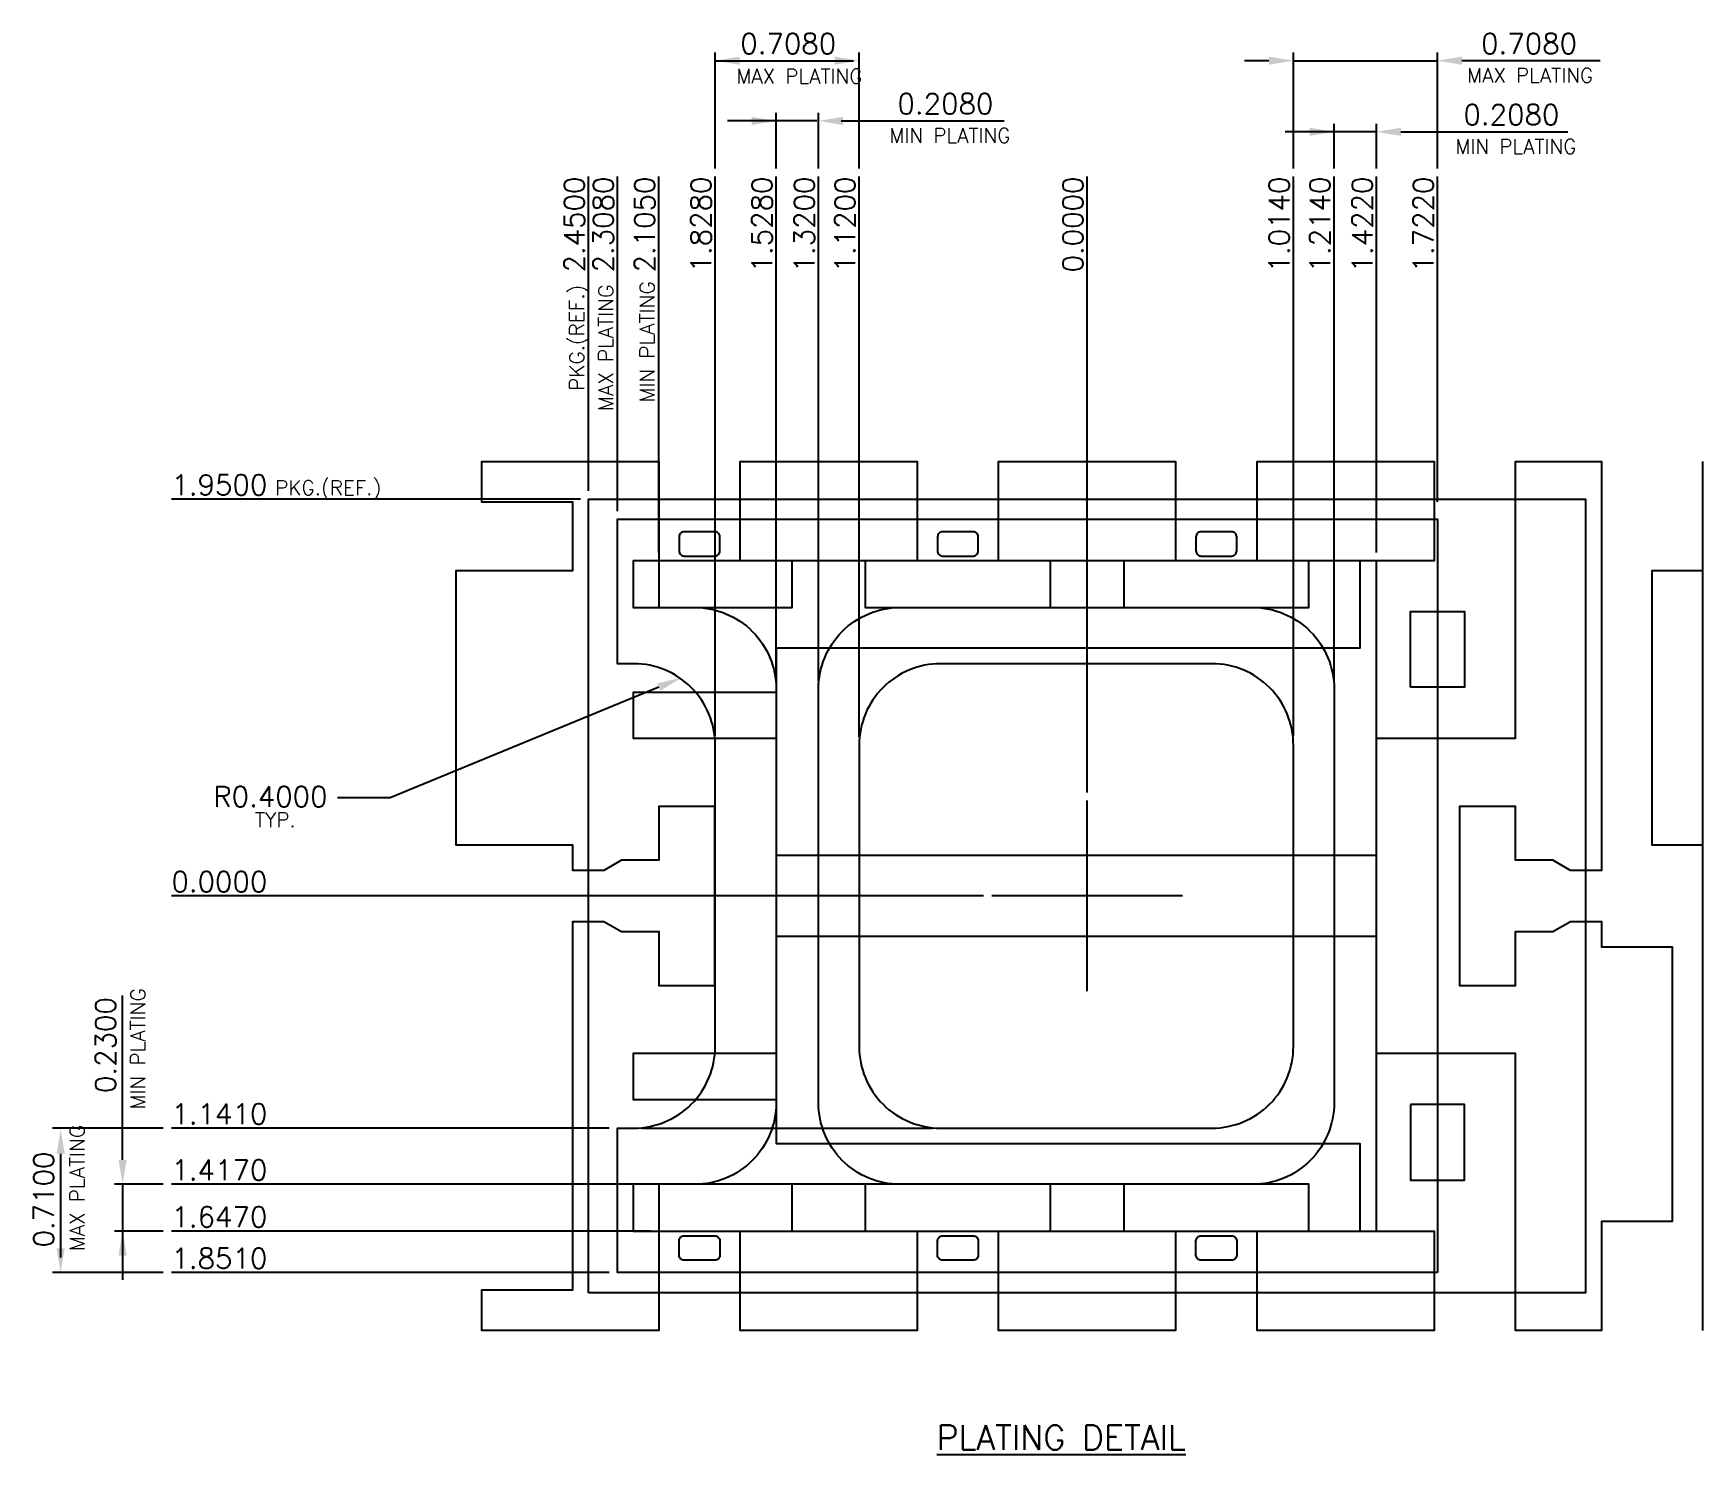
# Model space of a CAD drawing. Extents: x 576 to 781, y 141 to 316.
import ezdxf
from ezdxf.enums import TextEntityAlignment as Align
from ezdxf.lldxf.tags import DXFTag

# ---------------------------------------------------------------- set-up
doc = ezdxf.new("R2010")
doc.units = 0
doc.header["$LTSCALE"] = 8
doc.header["$MEASUREMENT"] = 0
for name, color, linetype in [('CEN', 2, 'CENTER'), ('COIN-LINE', 4, 'Continuous'), ('DIM', 7, 'Continuous'), ('LF-LINE', 1, 'Continuous'), ('PKG-OUT', 3, 'HIDDEN')]:
    doc.layers.add(name, color=color, linetype=linetype)
doc.styles.add('SIMPLEX', font='SIMPLEX.shx', dxfattribs={"height": 3})
tags = doc.linetypes.add('CENTER', pattern=[2, 1.25, -0.25, 0.25, -0.25]).pattern_tags.tags
tags[10:11] = [DXFTag(74, 4), DXFTag(75, 0), DXFTag(340, '0'), DXFTag(46, 1.0), DXFTag(50, 0.0), DXFTag(44, 0.0), DXFTag(45, 0.0)]
tags[8:9] = [DXFTag(74, 4), DXFTag(75, 0), DXFTag(340, '0'), DXFTag(46, 1.0), DXFTag(50, 0.0), DXFTag(44, 0.0), DXFTag(45, 0.0)]
tags[6:7] = [DXFTag(74, 4), DXFTag(75, 0), DXFTag(340, '0'), DXFTag(46, 1.0), DXFTag(50, 0.0), DXFTag(44, 0.0), DXFTag(45, 0.0)]
tags[4:5] = [DXFTag(74, 4), DXFTag(75, 0), DXFTag(340, '0'), DXFTag(46, 1.0), DXFTag(50, 0.0), DXFTag(44, 0.0), DXFTag(45, 0.0)]
tags = doc.linetypes.add('HIDDEN', pattern=[0.375, 0.25, -0.125]).pattern_tags.tags
tags[6:7] = [DXFTag(74, 4), DXFTag(75, 0), DXFTag(340, '0'), DXFTag(46, 1.0), DXFTag(50, 0.0), DXFTag(44, 0.0), DXFTag(45, 0.0)]
tags[4:5] = [DXFTag(74, 4), DXFTag(75, 0), DXFTag(340, '0'), DXFTag(46, 1.0), DXFTag(50, 0.0), DXFTag(44, 0.0), DXFTag(45, 0.0)]

msp = doc.modelspace()

# ---------------------------------------------------------------- linework, layer by layer
at = {"layer": 'CEN'}
for p, q in [((780.78, 263.01), (780.78, 156.26)), ((705.15, 197.92), (705.15, 221.35)), ((716.87, 209.63), (693.44, 209.63))]:
    msp.add_line(p, q, dxfattribs=at)
at = {"layer": 'COIN-LINE'}
for p, q in [((643.9, 270.01), (643.9, 275.01)), ((647.45, 270.01), (647.45, 275.01)), ((652.53, 270.01), (652.53, 275.01)), ((659.45, 270.01), (659.45, 275.01)), ((666.95, 270.01), (666.95, 275.01)), ((672.15, 270.01), (672.15, 275.01)), ((677.15, 270.01), (677.15, 275.01)), ((705.15, 270.01), (705.15, 275.01)), ((730.5, 270.01), (730.5, 275.01)), ((735.5, 270.01), (735.5, 275.01)), ((740.7, 270.01), (740.7, 275.01)), ((748.2, 270.01), (748.2, 275.01)), ((620.65, 258.38), (615.65, 258.38)), ((620.65, 209.63), (615.65, 209.63)), ((620.65, 181.11), (615.65, 181.11)), ((620.65, 174.21), (615.65, 174.21)), ((620.65, 168.46), (615.65, 168.46)), ((620.65, 163.36), (615.65, 163.36))]:
    msp.add_line(p, q, dxfattribs=at)
for points in [[(655.03, 253.76), (655.03, 252.01, 0.414214), (655.65, 251.38), (659.4, 251.38, 0.414214), (660.03, 252.01), (660.03, 253.76, 0.414214), (659.4, 254.38), (655.65, 254.38, 0.414214)], [(686.78, 253.76), (686.78, 252.01, 0.414214), (687.4, 251.38), (691.15, 251.38, 0.414214), (691.78, 252.01), (691.78, 253.76, 0.414214), (691.15, 254.38), (687.4, 254.38, 0.414214)], [(718.53, 253.76), (718.53, 252.01, 0.414214), (719.15, 251.38), (722.9, 251.38, 0.414214), (723.53, 252.01), (723.53, 253.76, 0.414214), (722.9, 254.38), (719.15, 254.38, 0.414214)], [(655.03, 165.51), (655.03, 167.26, -0.414214), (655.65, 167.88), (659.4, 167.88, -0.414214), (660.03, 167.26), (660.03, 165.51, -0.414214), (659.4, 164.88), (655.65, 164.88, -0.414214)], [(686.78, 165.51), (686.78, 167.26, -0.414214), (687.4, 167.88), (691.15, 167.88, -0.414214), (691.78, 167.26), (691.78, 165.51, -0.414214), (691.15, 164.88), (687.4, 164.88, -0.414214)], [(718.53, 165.51), (718.53, 167.26, -0.414214), (719.15, 167.88), (722.9, 167.88, -0.414214), (723.53, 167.26), (723.53, 165.51, -0.414214), (722.9, 164.88), (719.15, 164.88, -0.414214)]]:
    msp.add_lwpolyline(points, format="xyb", close=True, dxfattribs=at)
at = {"layer": 'DIM'}
for p, q in [((659.45, 299.01), (659.45, 313.24)), ((659.45, 312.24), (676.45, 312.24)), ((677.15, 299.01), (677.15, 313.24)), ((727.5, 312.24), (724.5, 312.24)), ((730.5, 299.01), (730.5, 313.24)), ((730.5, 312.24), (748.2, 312.24)), ((748.2, 299.01), (748.2, 313.24)), ((768.2, 312.24), (751.2, 312.24)), ((666.95, 299.01), (666.95, 305.84)), ((672.15, 299.01), (672.15, 305.84)), ((671.95, 304.84), (660.95, 304.84)), ((674.95, 304.84), (694.97, 304.84)), ((735.5, 299.01), (735.5, 304.5)), ((740.7, 299.01), (740.7, 304.5)), ((740.7, 303.5), (729.5, 303.5)), ((743.7, 303.5), (764.23, 303.5)), ((643.9, 275.01), (643.9, 298.01)), ((647.45, 275.01), (647.45, 298.01)), ((652.53, 275.01), (652.53, 298.01)), ((659.45, 275.01), (659.45, 298.01)), ((666.95, 275.01), (666.95, 298.01)), ((672.15, 275.01), (672.15, 298.01)), ((677.15, 275.01), (677.15, 298.01)), ((705.15, 275.01), (705.15, 298.01)), ((730.5, 275.01), (730.5, 298.01)), ((735.5, 275.01), (735.5, 298.01)), ((740.7, 275.01), (740.7, 298.01)), ((748.2, 275.01), (748.2, 298.01)), ((643.9, 259.38), (643.9, 270.01)), ((647.45, 256.91), (647.45, 270.01)), ((652.53, 251.81), (652.53, 270.01)), ((659.45, 229.31), (659.45, 270.01)), ((666.95, 236.06), (666.95, 270.01)), ((672.15, 236.06), (672.15, 270.01)), ((677.15, 229.16), (677.15, 270.01)), ((705.15, 222.35), (705.15, 270.01)), ((730.5, 229.31), (730.5, 270.01)), ((735.5, 236.06), (735.5, 270.01)), ((740.7, 251.81), (740.7, 270.01)), ((748.2, 258.06), (748.2, 270.01)), ((615.65, 258.38), (592.65, 258.38)), ((642.9, 258.38), (620.65, 258.38)), ((652.52, 235.29), (619.52, 221.69)), ((619.52, 221.69), (613.07, 221.69)), ((615.65, 209.63), (592.65, 209.63)), ((692.44, 209.63), (620.65, 209.63)), ((586.65, 177.21), (586.65, 197.4)), ((591.65, 181.11), (578.04, 181.11)), ((615.65, 181.11), (592.65, 181.11)), ((646.45, 181.11), (620.65, 181.11)), ((650.45, 181.11), (686.15, 181.11)), ((579.04, 177.96), (579.04, 165.21)), ((591.65, 174.21), (585.65, 174.21)), ((586.65, 174.21), (586.65, 162.46)), ((615.65, 174.21), (592.65, 174.21)), ((651.53, 174.21), (620.65, 174.21)), ((680.95, 174.21), (657.95, 174.21)), ((591.65, 168.46), (585.65, 168.46)), ((615.65, 168.46), (592.65, 168.46)), ((651.53, 168.46), (620.65, 168.46)), ((591.65, 163.36), (578.04, 163.36)), ((615.65, 163.36), (592.65, 163.36)), ((646.45, 163.36), (620.65, 163.36))]:
    msp.add_line(p, q, dxfattribs=at)
for points in [[(659.45, 312.24), (662.45, 311.74), (662.45, 312.74)], [(677.15, 312.24), (674.15, 311.74), (674.15, 312.74)], [(730.5, 312.24), (727.5, 311.74), (727.5, 312.74)], [(748.2, 312.24), (751.2, 311.74), (751.2, 312.74)], [(666.95, 304.84), (663.95, 304.34), (663.95, 305.34)], [(672.15, 304.84), (675.15, 304.34), (675.15, 305.34)], [(735.5, 303.5), (732.5, 303), (732.5, 304)], [(740.7, 303.5), (743.7, 303), (743.7, 304)], [(655.29, 236.43), (652.33, 235.75), (652.71, 234.82)], [(579.04, 180.96), (578.54, 177.96), (579.54, 177.96)], [(586.65, 174.21), (587.15, 177.21), (586.15, 177.21)], [(586.65, 168.46), (587.15, 165.46), (586.15, 165.46)], [(579.04, 163.36), (578.54, 166.36), (579.54, 166.36)]]:
    msp.add_solid(points, dxfattribs=at)
at = {"layer": 'LF-LINE'}
for points in [[(684.28, 168.46), (684.28, 156.26), (662.53, 156.26), (662.53, 168.46), (668.9, 168.46), (668.9, 174.21), (649.4, 174.21), (649.4, 168.46), (652.53, 168.46), (652.53, 156.26), (630.78, 156.26), (630.78, 161.26), (641.96, 161.26), (641.96, 206.51), (645.78, 206.51), (647.94, 205.26), (652.53, 205.26), (652.53, 198.63), (659.4, 198.63), (659.4, 220.63), (652.53, 220.63), (652.53, 214.01), (647.94, 214.01), (645.78, 212.76), (641.96, 212.76), (641.96, 215.88), (627.65, 215.88), (627.65, 249.63), (641.96, 249.63), (641.96, 258.01), (630.78, 258.01), (630.78, 263.01), (652.53, 263.01), (652.53, 250.81), (649.4, 250.81), (649.4, 245.06), (668.9, 245.06), (668.9, 250.81), (662.53, 250.81), (662.53, 263.01), (684.28, 263.01), (684.28, 250.81), (677.9, 250.81), (677.9, 245.06), (700.65, 245.06), (700.65, 250.81), (694.28, 250.81), (694.28, 263.01), (716.03, 263.01), (716.03, 250.81), (709.65, 250.81), (709.65, 245.06), (732.4, 245.06), (732.4, 250.81), (726.03, 250.81), (726.03, 263.01), (747.78, 263.01), (747.78, 250.81), (738.65, 250.81), (738.65, 240.06), (666.95, 240.06), (666.95, 234.63), (649.4, 234.63), (649.4, 229.01), (666.95, 229.01), (666.95, 214.63), (740.7, 214.63), (740.7, 229.01), (757.78, 229.01), (757.78, 263.01), (768.34, 263.01), (768.34, 212.76), (764.53, 212.76), (762.36, 214.01), (757.78, 214.01), (757.78, 220.63), (750.9, 220.63), (750.9, 198.63), (757.78, 198.63), (757.78, 205.26), (762.36, 205.26), (764.53, 206.51), (768.34, 206.51), (768.34, 203.38), (777.03, 203.38), (777.03, 169.63), (768.34, 169.63), (768.34, 156.26), (757.78, 156.26), (757.78, 190.26), (740.7, 190.26), (740.7, 204.63), (666.95, 204.63), (666.95, 190.26), (649.4, 190.26), (649.4, 184.63), (666.95, 184.63), (666.95, 179.21), (738.65, 179.21), (738.65, 168.46), (747.78, 168.46), (747.78, 156.26), (726.03, 156.26), (726.03, 168.46), (732.4, 168.46), (732.4, 174.21), (709.65, 174.21), (709.65, 168.46), (716.03, 168.46), (716.03, 156.26), (694.28, 156.26), (694.28, 168.46), (700.65, 168.46), (700.65, 174.21), (677.9, 174.21), (677.9, 168.46)], [(744.9, 235.26), (744.9, 244.56), (751.53, 244.56), (751.53, 235.26)], [(744.9, 184.01), (744.9, 174.71), (751.53, 174.71), (751.53, 184.01)]]:
    msp.add_lwpolyline(points, close=True, dxfattribs=at)
msp.add_lwpolyline([(780.78, 215.88), (774.59, 215.88), (774.59, 249.63), (780.78, 249.63)], dxfattribs=at)
at = {"layer": 'PKG-OUT'}
msp.add_lwpolyline([(643.9, 160.88), (643.9, 258.38), (766.4, 258.38), (766.4, 160.88)], close=True, dxfattribs=at)
for points in [[(748.2, 163.36), (647.45, 163.36), (647.45, 181.11), (649.45, 181.11, 0.414214), (659.45, 191.11), (659.45, 228.16, 0.414214), (649.45, 238.16), (647.45, 238.16), (647.45, 255.91), (748.2, 255.91)], [(740.7, 168.46), (740.7, 250.81), (652.53, 250.81), (652.53, 245.06), (656.95, 245.06, -0.414214), (666.95, 235.06), (666.95, 184.21, -0.414214), (656.95, 174.21), (652.53, 174.21), (652.53, 168.46)], [(735.5, 235.06), (735.5, 184.21, -0.414214), (725.5, 174.21), (682.15, 174.21, -0.414214), (672.15, 184.21), (672.15, 235.06, -0.414214), (682.15, 245.06), (725.5, 245.06, -0.414214)], [(720.5, 181.11, 0.414214), (730.5, 191.11), (730.5, 228.16, 0.414214), (720.5, 238.16), (687.15, 238.16, 0.414214), (677.15, 228.16), (677.15, 191.11, 0.414214), (687.15, 181.11)]]:
    msp.add_lwpolyline(points, format="xyb", close=True, dxfattribs=at)

# ---------------------------------------------------------------- texts
at = {"layer": 'DIM', "style": 'SIMPLEX'}
for s, height, p in [('2.4500', 2.5, (643.4, 298.01)), ('2.3080', 2.5, (646.95, 298.01)), ('2.1050', 2.5, (652.03, 298.01)), ('1.8280', 2.5, (658.95, 298.01)), ('1.5280', 2.5, (666.45, 298.01)), ('1.3200', 2.5, (671.65, 298.01)), ('1.1200', 2.5, (676.65, 298.01)), ('0.0000', 2.5, (704.65, 298.01)), ('1.0140', 2.5, (730, 298.01)), ('1.2140', 2.5, (735, 298.01)), ('1.4220', 2.5, (740.2, 298.01)), ('1.7220', 2.5, (747.7, 298.01)), ('PKG.(REF.)', 1.8, (643.34, 284.72)), ('MAX PLATING', 1.8, (646.93, 284.72)), ('MIN PLATING', 1.8, (651.99, 285.14))]:
    msp.add_text(s, height=height, rotation=90, dxfattribs=at).set_placement(p, align=Align.RIGHT)
for s, height, p in [('1.9500', 2.5, (592.65, 258.88)), ('PKG.(REF.)', 1.8, (605.39, 258.88)), ('R0.4000', 2.5, (597.79, 220.59)), ('TYP.', 1.8, (602.91, 218.07)), ('0.0000', 2.5, (592.65, 210.13)), ('1.1410', 2.5, (592.65, 181.61)), ('1.4170', 2.5, (592.65, 174.71)), ('1.6470', 2.5, (592.65, 168.96)), ('1.8510', 2.5, (592.65, 163.86))]:
    msp.add_text(s, height=height, dxfattribs=at).set_placement(p)
at = {"layer": 'DIM', "attachment_point": 5, "style": 'SIMPLEX'}
for s, insert, char_height in [('0.7080', (668.43, 314.34), 2.5), ('0.7080', (759.46, 314.34), 2.5), ('MAX PLATING', (669.8, 310.32), 1.8), ('MAX PLATING', (759.58, 310.44), 1.8), ('0.2080', (687.75, 306.94), 2.5), ('0.2080', (757.29, 305.6), 2.5), ('MIN PLATING', (688.29, 303.05), 1.8), ('MIN PLATING', (757.83, 301.71), 1.8)]:
    msp.add_mtext(s, dxfattribs=dict(at, insert=insert, char_height=char_height))
at = {"layer": 'DIM', "attachment_point": 5, "rotation": 90, "style": 'SIMPLEX'}
for s, insert, char_height in [('MIN PLATING', (588.54, 190.85), 1.8), ('0.2300', (584.55, 191.31), 2.5), ('MAX PLATING', (581.08, 173.76), 1.8), ('0.7100', (576.94, 172.34), 2.5)]:
    msp.add_mtext(s, dxfattribs=dict(at, insert=insert, char_height=char_height))
at = {"layer": 'LF-LINE', "style": 'SIMPLEX'}
msp.add_text('%%UPLATING DETAIL', height=3, dxfattribs=at).set_placement((686.67, 141.6))

doc.saveas('drawing.dxf')
